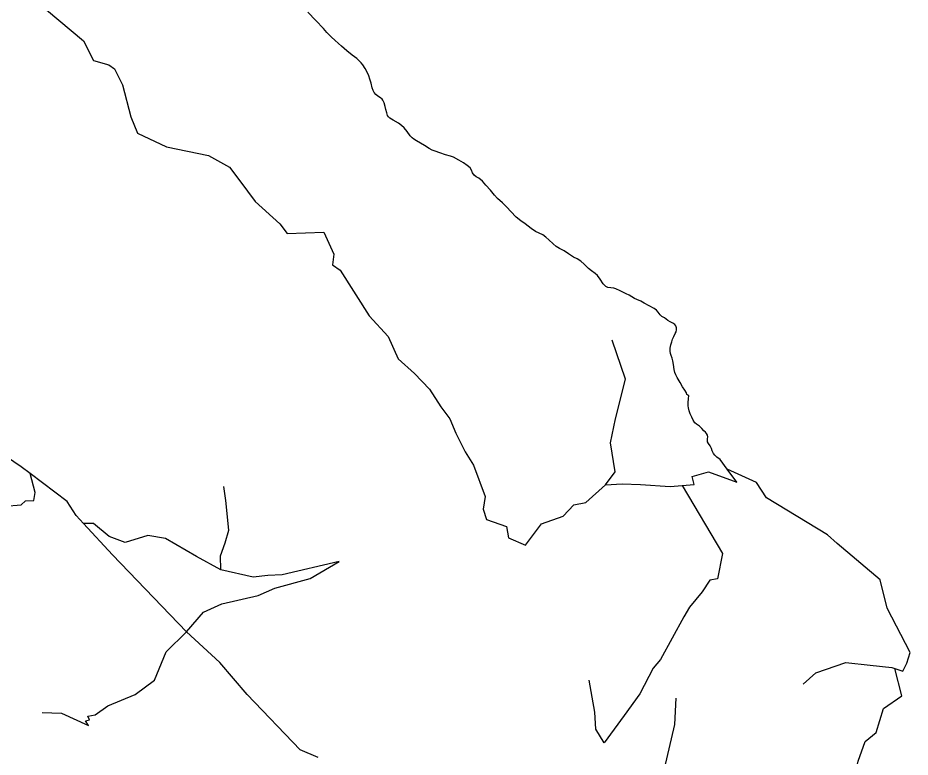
# Model space of a CAD drawing. Header units: metres. Extents: x 405922 to 419705, y 8261045 to 8275273.
# Drawn here: x 413019 to 416287, y 8263761 to 8266469 of the extents above; entities that cross this region are included whole.
import ezdxf

# ---------------------------------------------------------------- set-up
doc = ezdxf.new("R2010")
doc.units = ezdxf.units.M
doc.layers.add('VIAS', color=8, linetype='Continuous')

msp = doc.modelspace()

# ---------------------------------------------------------------- linework, layer by layer
at = {"layer": 'VIAS'}
for points in [[(413124, 8266498.2), (413258.7, 8266384.7), (413295.9, 8266312.2), (413352.4, 8266296.8), (413373.2, 8266282.4), (413402, 8266224), (413432.4, 8266106.6), (413457.5, 8266046.5), (413563.9, 8265996.2), (413717.5, 8265964.2), (413794, 8265922), (413831.6, 8265871.4), (413888.3, 8265795.8), (413978.6, 8265714.5), (414005.7, 8265679.5), (414140.1, 8265683.3), (414176.1, 8265603.5), (414171.7, 8265564.7), (414199.2, 8265544.6), (414306, 8265377.2), (414375.6, 8265302), (414411.6, 8265219.7), (414471.5, 8265166.7), (414526.5, 8265109.2), (414568.7, 8265044.5), (414600.8, 8265000), (414622.7, 8264948.2), (414656.7, 8264879), (414687.8, 8264829.9), (414730.8, 8264715.7), (414723.1, 8264669.3), (414735.3, 8264631.2), (414809.3, 8264605.3), (414815.5, 8264564.5), (414878, 8264537.1), (414936.8, 8264615.4), (415016.7, 8264643.3), (415055.4, 8264684.8), (415099.3, 8264693.2), (415171.1, 8264758.7), (415232.6, 8264761.7), (415299.6, 8264759.7), (415407.8, 8264752.7), (415452.7, 8264756.2), (415496.1, 8264759.5), (415488.6, 8264788.8), (415548.1, 8264806.5), (415652.3, 8264767.9), (415617.4, 8264815.8), (415591.4, 8264851.4)], [(415469.3, 8265089.3), (415467.9, 8265095.9), (415462.2, 8265105.3), (415453.7, 8265117.8), (415445, 8265132.8), (415433.7, 8265151.5), (415428.8, 8265161.6), (415425.9, 8265169.4), (415423.4, 8265181.1), (415420.6, 8265198.7), (415418.4, 8265212.1), (415415.7, 8265222.7), (415412.2, 8265231.5), (415409, 8265239.8), (415408.4, 8265248.5), (415408.5, 8265258.8), (415410.9, 8265271.5), (415414, 8265282.1), (415416.7, 8265291.6), (415421.1, 8265301.8), (415426.4, 8265312.3), (415430, 8265319.4), (415431.7, 8265326.4), (415431.3, 8265333.7), (415429, 8265340.7), (415424.7, 8265346.1), (415418.3, 8265350.4), (415408.7, 8265355.5), (415399.9, 8265360.3), (415386.9, 8265369.5), (415377.9, 8265375.3), (415372, 8265380.6), (415363.9, 8265390.9), (415357.8, 8265397.8), (415349.5, 8265404.1), (415331.7, 8265413.9), (415313.4, 8265423.5), (415300.5, 8265430.9), (415286.4, 8265437.8), (415277.6, 8265441.2), (415268.2, 8265446.6), (415258, 8265452.7), (415246.9, 8265457.8), (415224.6, 8265469.2), (415209.2, 8265476), (415201.3, 8265478.4), (415190.5, 8265479.5), (415179.9, 8265480.9), (415173.1, 8265484.8), (415162.8, 8265495.1), (415151.9, 8265511.2), (415142, 8265525), (415133, 8265532.7), (415119.7, 8265542.1), (415109, 8265550.6), (415093, 8265566.8), (415081, 8265578.2), (415067.9, 8265585.7), (415053.8, 8265592.9), (415035.8, 8265605), (415020.3, 8265615.4), (415003.4, 8265624), (414990.7, 8265631.6), (414979.2, 8265641.1), (414964.1, 8265655.6), (414953.1, 8265665.7), (414942.1, 8265674.1), (414928, 8265680.2), (414915.2, 8265686.6), (414899.6, 8265697.3), (414877.6, 8265714.1), (414861.3, 8265725.6), (414844.3, 8265739.1), (414824.5, 8265759.3), (414809.8, 8265775.6), (414793.5, 8265791.5), (414775.8, 8265806.9), (414765.1, 8265819), (414750.2, 8265837.9), (414733.5, 8265856.6), (414720.3, 8265870.4), (414707.7, 8265881.3), (414697.9, 8265887.1), (414690.8, 8265893.1), (414684.4, 8265901.4), (414680, 8265911.2), (414675.2, 8265919.6), (414665.1, 8265928.1), (414651.1, 8265937.7), (414634.1, 8265947.7), (414614.2, 8265958.4), (414604, 8265962.5), (414584.9, 8265967), (414564.2, 8265974), (414547.5, 8265980.1), (414536.2, 8265984.8), (414525.4, 8265990.9), (414508.2, 8266001.3), (414493.3, 8266010.2), (414478.6, 8266018.6), (414468.7, 8266024.1), (414463.2, 8266028.9), (414456.3, 8266036.9), (414445.3, 8266052.7), (414434.2, 8266065.7), (414423.7, 8266075.1), (414413, 8266082.7), (414393.1, 8266094.2), (414381, 8266101.5), (414376.7, 8266105.9), (414373.1, 8266111.4), (414370, 8266121.1), (414367.2, 8266133.3), (414364.6, 8266144.4), (414360.3, 8266157.8), (414355.8, 8266167.5), (414353.3, 8266171.2), (414347.2, 8266175.9), (414337.7, 8266181.6), (414330.1, 8266188.3), (414323.7, 8266196), (414320.3, 8266202.9), (414316.5, 8266212.9), (414312.8, 8266229.8), (414308.7, 8266244.9), (414304.4, 8266256.3), (414299.3, 8266267.1), (414290.5, 8266283.4), (414282.8, 8266296.8), (414276.5, 8266304.8), (414269.4, 8266311.9), (414260, 8266320.3), (414243.3, 8266332.5), (414224, 8266348.4), (414204, 8266365.6), (414193.1, 8266375.1), (414180.2, 8266386.8), (414168, 8266397.9), (414151, 8266415.4), (414138.5, 8266429.9), (414109.9, 8266459.1), (414080.6, 8266489.3)], [(415171.1, 8264758.7), (415206.7, 8264805.5), (415190.1, 8264912.5), (415208.3, 8264999.5), (415244.7, 8265145.8), (415196.2, 8265288.7)], [(415591.4, 8264851.4), (415579.3, 8264859.8), (415572.2, 8264866.6), (415567.3, 8264873.3), (415562.6, 8264882.4), (415559.1, 8264891.8), (415555.3, 8264901), (415548.7, 8264910.1), (415545.5, 8264915.6), (415544.9, 8264920.9), (415545.4, 8264926.9), (415545.8, 8264933.8), (415544.5, 8264940.1), (415541.5, 8264945.9), (415537.4, 8264951.2), (415531.9, 8264956.4), (415523.6, 8264965), (415515.5, 8264973.5), (415505, 8264980), (415498.6, 8264985.7), (415492.9, 8264994.7), (415487.1, 8265006), (415481.7, 8265018.1), (415477.9, 8265029.6), (415475, 8265040), (415473.8, 8265047.9), (415473.9, 8265058.5), (415475.3, 8265074.2), (415476.3, 8265083.9), (415469.3, 8265089.3)], [(414119.1, 8263759.7), (414053, 8263787.8), (413858.7, 8263990), (413759.2, 8264107.2), (413636.9, 8264220.4), (413365.4, 8264502.3), (413259.6, 8264616.9), (413233, 8264645.8), (413199.3, 8264697.3), (413063.5, 8264799.4), (413031, 8264823.7), (412948.9, 8264879)], [(415895.3, 8264028.2), (415942, 8264069.9), (416051.3, 8264107.8), (416141, 8264097.6), (416219.9, 8264089.2), (416231.3, 8264085.4), (416260.4, 8264075.7), (416275.4, 8264105.1), (416287.2, 8264144.3), (416203.2, 8264306.8), (416176.9, 8264409.8), (416020.3, 8264543.1), (415985, 8264575.4), (415760.8, 8264711), (415724.4, 8264766.5), (415617.4, 8264815.8)], [(412886.7, 8264742.4), (412971, 8264680.6), (413031.3, 8264685.6), (413046.9, 8264700), (413076.8, 8264700.8), (413082.7, 8264729.7), (413063.5, 8264799.4)], [(413107.5, 8263924.5), (413178.4, 8263922.2), (413277, 8263877.2), (413266.3, 8263893.4), (413280.9, 8263897), (413275.1, 8263910.6), (413302.1, 8263916), (413348.5, 8263949.2), (413448.5, 8263990.1), (413518.8, 8264042.8), (413562.3, 8264146.9), (413636.9, 8264220.4), (413698.7, 8264291.9), (413765.5, 8264323), (413899.6, 8264353.5), (413960.7, 8264380.1), (414090, 8264415.4), (414196.1, 8264477), (413987.1, 8264428.2), (413934.4, 8264425.8), (413881.2, 8264419.9), (413762.8, 8264446.8), (413761.2, 8264497.8), (413778.4, 8264545.9), (413791.9, 8264592.7), (413780.9, 8264701.4), (413773.1, 8264752)], [(415452.7, 8264756.2), (415599.4, 8264506.7), (415581.7, 8264413.5), (415553.2, 8264409.3), (415525.6, 8264366.4), (415478.7, 8264310.4), (415458, 8264274.5), (415373.2, 8264119), (415345.6, 8264087.2), (415297.4, 8263993.3), (415239.4, 8263913.1), (415166.9, 8263813.5), (415135.5, 8263863), (415132.5, 8263925.1), (415122.6, 8263980.9), (415111.3, 8264042.9)], [(413762.8, 8264446.8), (413673.5, 8264495.3), (413560.2, 8264561.4), (413495, 8264573), (413411.8, 8264547.2), (413353.7, 8264569), (413295.4, 8264616.8), (413259.6, 8264616.9)], [(415912.1, 8263250.3), (415894.8, 8263287.2), (415949.6, 8263349.6), (415968.4, 8263403.4), (416004.7, 8263584.5), (416045.3, 8263617.6), (416080.2, 8263671.4), (416097, 8263746), (416122.4, 8263818.6), (416163, 8263850.8), (416189.3, 8263939.5), (416256.4, 8263985), (416231.3, 8264085.4)], [(415384.1, 8263615.1), (415379, 8263681.9), (415424.8, 8263880.7), (415430, 8263977.2)]]:
    msp.add_lwpolyline(points, dxfattribs=at)

doc.saveas('drawing.dxf')
